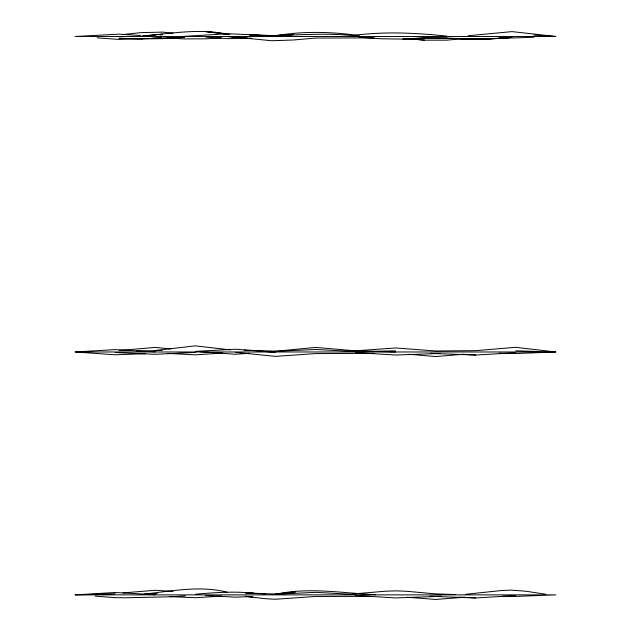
<?xml version="1.0" encoding="UTF-8"?>
<svg xmlns="http://www.w3.org/2000/svg" width="631" height="631" viewBox="0 0 631 631"><rect width="100%" height="100%" fill="white"/><g stroke="black" fill="none" stroke-linecap="round" stroke-linejoin="round"><path stroke-width="0.95" d="M155.084 35.297L142.772 35.991C171.088 33.467 199.593 28.253 227.886 34.248L229.787 34.413M468.273 35.738L512.009 31.613L555.793 36.48L75.207 36.48L118.999 34.145L140.879 35.517M122.8 34.579L140.879 32.631L162.656 32.118L173.036 33.222M122.887 592.911L155.305 590.293L173.139 591.452M465.205 597.202L435.642 599.45L407.042 597.241M270.565 351.759L315.5 347.405L355.545 350.836L395.598 351.98M278.216 35.959L274.406 36.306L278.216 35.912M282.025 35.612L293.447 34.563L281.071 35.659M463.533 38.665L446.464 40.187L424.624 40.171L407.579 38.578L424.624 40.171M251.588 38.191L227.886 38.649L206.156 37.158M278.216 35.809L272.505 36.306C301.176 30.903 330.336 31.542 359.126 35.62M280.117 35.636L282.972 35.383M355.545 593.874L352.69 594L385.588 591.2L395.598 590.868L405.607 591.2L435.642 593.874L455.669 594.583M142.772 35.935L162.656 34.232M119.164 350.505L155.305 347.405L170.938 348.967M462.996 354.291L435.642 356.554L409.274 354.299M247.802 593.045L275.455 594.016L289.755 592.943L275.455 594.165L295.474 591.894L275.455 594.299C308.669 586.996 342.183 593.053 375.571 594.733M291.664 592.824L293.565 592.659M275.455 594.047L289.755 592.951M195.358 594.252C215.013 592.548 234.842 590.979 254.514 593.424L245.412 592.927L265.438 593.96M465.678 594.292L500.722 590.608L510.739 590.095L525.757 591.215L545.776 594.236M249.079 353.289L235.402 354.267L200.24 351.759M515.74 595.632L475.695 597.928L429.924 596.279L441.369 596.295L395.598 597.928L355.545 595.459M510.1 37.576L490.121 38.972L468.273 39.311L460.685 38.83M221.276 37.789L206.156 38.822L184.355 38.925L170.204 38.057M221.749 596.074L195.358 597.731L169.842 596.587M222.704 353.021L195.358 354.843L168.004 353.407M143.868 594.11C171.545 591.231 199.546 585.189 227.215 592.233M490.121 38.775L468.273 39.043L490.121 38.736L512.009 37.355C475.671 41.338 439.215 36.117 402.846 39.043L424.624 38.073M271.551 35.801L287.736 34.815M185.34 595.893L170.323 596.792L125.269 597.786L115.26 597.691L95.234 596.082M145.54 353.683L115.26 354.796L75.207 351.98L115.26 349.613L155.305 351.846M502.394 596.24L515.74 596.413L555.793 594.875L75.207 594.875L115.26 592.509L155.305 594.741M159.817 35.028L161.71 34.926M149.405 38.467L118.999 39.414L97.103 37.844M430.76 353.384L475.695 355.032L515.74 352.745M142.772 38.806L118.999 38.278L140.879 38.956L162.656 38.641L184.355 37.379L162.656 38.231L184.355 37.466M195.358 351.364L235.402 349.219L275.455 352.358M353.415 35.462C384.389 31.305 415.482 32.859 446.464 36.062M145.769 594.134L157.182 593.558M195.358 352.374L155.305 354.299L115.26 352.516M275.455 351.357L315.5 349.471L355.545 351.546M275.455 594.244L315.5 592.359L355.545 594.434M184.355 36.322L227.886 33.758L271.551 35.533M424.624 38.112L402.846 39.098L381.014 38.775L359.126 37.324M136.746 351.159L162.143 350.442M249.702 596.603L235.402 597.163L205.367 595.475M533.897 37.245L512.009 38.01L499.634 37.773M374.349 37.852L315.5 38.081L293.447 39.99L271.551 40.747L227.886 36.369L240.206 37.363M75.207 594.875L115.26 593.771M351.641 351.081L395.598 347.973L435.642 350.978L475.695 350.647L515.74 347.31L555.793 351.98L515.74 353.518L499.137 353.218M374.104 353.36L315.5 353.581L275.455 356.365L235.402 352.358M370.807 596.358L315.5 596.476L275.455 599.261L265.438 598.716L245.412 596.334L247.234 596.476M363.361 351.53L395.598 350.836M440.533 353.423L395.598 355.032L355.545 352.563M424.624 37.868L446.464 37.868M75.207 351.98L555.793 351.98L515.74 350.836M158.239 350.528L155.305 350.457L195.358 345.875L230.52 349.897M244.197 350.158L275.455 351.12M459.486 597.226L475.695 597.928M446.464 38.065L468.273 39.09M462.996 354.306L475.695 355.032M533.897 35.115L555.793 36.48M227.886 36.701L246.839 37.947M359.126 36.361C322.693 31.361 286.159 37.024 249.687 35.186L271.551 36.212L249.687 34.397M242.107 37.521L246.839 37.899M245.412 596.334L252.7 596.934M249.056 596.626L252.7 596.934M227.886 34.248L206.156 31.629L227.886 34.279M161.71 37.757L151.298 38.357L161.71 37.757M435.642 353.51L430.76 353.439L435.642 353.51"/></g></svg>
